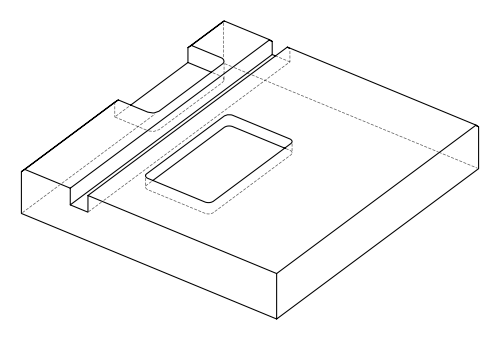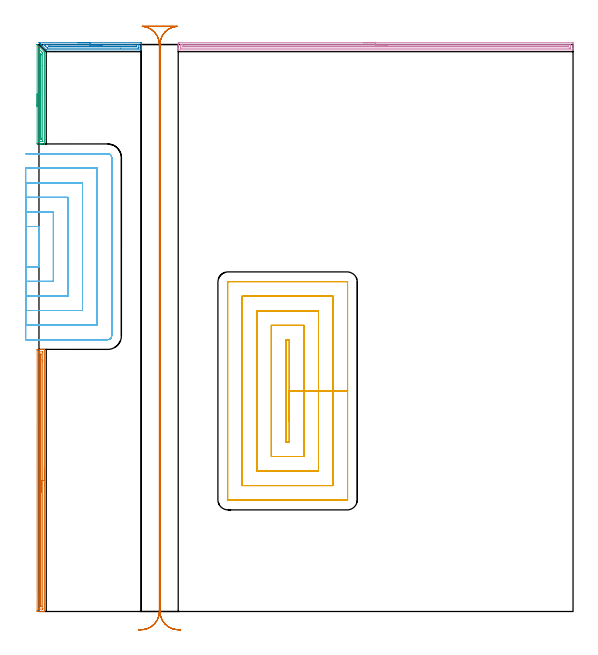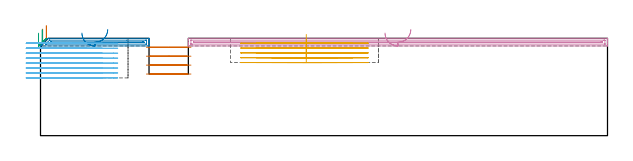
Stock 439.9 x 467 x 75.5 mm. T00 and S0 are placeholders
(PLAN: 7 operations, 2 tool changes, 77.6 min)
(1 AREA_MILL | FG_CHAMFER_SURFACE | UGT0205_001 | 5.33 min | 3958 mm3)
(2 AREA_MILL_1 | FG_CHAMFER_SURFACE_1 | UGT0205_001 | 2.1 min | 1534 mm3)
(3 AREA_MILL_2 | FG_CHAMFER_SURFACE_2 | UGT0205_001 | 2.05 min | 1470 mm3)
(4 AREA_MILL_3 | FG_CHAMFER_SURFACE_3 | UGT0205_001 | 7.95 min | 5730 mm3)
(5 MILL_RECTANGULAR_POCKET | POCKET_RECTANGULAR_STRAIGHT | UGT0201_008 | Follow Part, ap 4, ae 75% | 19.31 min | 421932 mm3)
(6 MILL_SLOT | SLOT_PARTIAL_RECTANGULAR | UGT0201_008 | Follow Part, ap 4, ae 75% | 32.31 min | 350885 mm3)
(7 MILL_RECTANGULAR_SLOT | SLOT_RECTANGULAR | UGT0201_018 | Follow Part, ap 7.5, ae 75% | 8.54 min | 394543 mm3)
(TOOL UGT0205_001 | Chamfer Mill 20 x 3 x 45 deg. | D20 FL50 Z2)
(TOOL UGT0201_008 | End Mill 16 mm | D16 FL32 Z4)
(TOOL UGT0201_018 | End mill 30 mm | D30 FL50 Z4)
(OP 1 AREA_MILL)
G17 G21 G94 G90
T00 M6
G54
G17 G0 G90 X4.5 Y117.95 S1061 M3
G43 Z85.5 H0
G94 G1 Y117.912 Z84.628 F250.
Y117.798 Z83.763
Y117.609 Z82.912
Y117.347 Z82.08
Y117.013 Z81.274
Y116.61 Z80.5
Y116.142 Z79.764
Y115.61 Z79.072
Y115.021 Z78.429
Y114.378 Z77.839
Y113.686 Z77.308
Y112.95 Z76.84
Y112.176 Z76.437
Y111.37 Z76.103
Y110.538 Z75.841
Y109.687 Z75.652
Y108.822 Z75.538
Y107.95 Z75.5
Y0.184
X4.497 Y0.01 Z75.489
X4.348 Y0.002 Z75.341
X4.193 Y0. Z75.192
X3.974 Z74.974
X3.252 Z74.246
X2.015 Z73.011
X0.624 Z71.62
X-1.127 Y0.001 Z69.869
X-1.347 Y0.004 Z69.65
X-1.492 Y0.01 Z69.504
X-1.497 Y0.254 Z69.501
X-1.5 Y0.632 Z69.5
Y1.012
X-1.499 Y215.268 Z69.501
X-1.497 Y215.646
X-1.493 Y215.89 Z69.504
X-1.127 Y215.9 Z69.869
X1.5 Z72.495
X2.89 Z73.887
X3.252 Z74.246
X3.974 Z74.974
X4.193 Z75.192
X4.348 Y215.898 Z75.341
X4.497 Y215.89 Z75.489
X4.5 Y215.716 Z75.5
Y107.95
X3.086 Z74.086
Y2.59
X3.085 Y2.42 Z74.085
X3.08 Y2.059 Z74.08
X3.079 Y2.021 Z74.079
X3.033 Y2.01 Z74.033
X2.924 Y2.004 Z73.924
X2.787 Y2.001 Z73.787
X0.159 Z71.159
X-0.023 Y2.006 Z70.977
X-0.058 Y2.01 Z70.942
X-0.079 Y2.02 Z70.921
X-0.081 Y2.061 Z70.919
X-0.085 Y2.25 Z70.915
X-0.086 Y9.685 Z70.914
Y213.31
X-0.085 Y213.48 Z70.915
X-0.081 Y213.842 Z70.919
X-0.079 Y213.879 Z70.921
X-0.033 Y213.89 Z70.967
X0.076 Y213.896 Z71.076
X0.213 Y213.899 Z71.213
X2.841 Z73.841
X3.023 Y213.894 Z74.023
X3.058 Y213.89 Z74.058
X3.079 Y213.88 Z74.079
X3.081 Y213.839 Z74.081
X3.085 Y213.65 Z74.085
X3.086 Y206.205 Z74.086
Y107.95
X1.671 Z72.671
Y4.928
X1.67 Y4.209 Z72.67
X1.667 Y4.038 Z72.667
X1.665 Y4.016 Z72.665
X1.652 Y4.01 Z72.652
X1.602 Y4.005 Z72.602
X1.5 Y4.001 Z72.5
X1.432 Z72.432
X1.377 Y4.004 Z72.377
X1.343 Y4.01 Z72.343
X1.335 Y4.017 Z72.335
X1.333 Y4.035 Z72.333
X1.33 Y4.209 Z72.33
X1.328 Y8.32 Z72.328
Y210.972
X1.33 Y211.691 Z72.33
X1.332 Y211.862 Z72.332
X1.335 Y211.884 Z72.335
X1.348 Y211.89 Z72.348
X1.398 Y211.895 Z72.398
X1.5 Y211.899 Z72.5
X1.568 Z72.568
X1.623 Y211.896 Z72.623
X1.657 Y211.89 Z72.657
X1.665 Y211.884 Z72.665
X1.667 Y211.866 Z72.667
X1.671 Y211.691 Z72.671
X1.672 Y207.583 Z72.672
X1.671 Y107.95 Z72.671
Y107.078 Z72.71
Y106.214 Z72.823
Y105.362 Z73.012
Y104.53 Z73.275
Y103.724 Z73.608
Y102.95 Z74.011
Y102.214 Z74.48
Y101.522 Z75.011
Y100.879 Z75.6
Y100.29 Z76.244
Y99.759 Z76.936
Y99.29 Z77.671
Y98.887 Z78.445
Y98.553 Z79.251
Y98.291 Z80.083
Y98.102 Z80.935
Y97.988 Z81.8
Y97.95 Z82.671
G0 Z85.5
M5
M2
(OP 2 AREA_MILL_1)
G17 G21 G94 G90
T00 M6
G54
G17 G0 G90 X32.15 Y468.5 S1061 M3
G43 Z85.5 H0
Z79.6
G94 G1 X32.188 Z78.728 F250.
X32.302 Z77.864
X32.491 Z77.012
X32.753 Z76.18
X33.087 Z75.374
X33.49 Z74.6
X33.958 Z73.864
X34.49 Z73.172
X35.079 Z72.529
X35.722 Z71.94
X36.414 Z71.408
X37.15 Z70.94
X37.924 Z70.537
X38.73 Z70.203
X39.562 Z69.941
X40.413 Z69.752
X41.278 Z69.638
X42.15 Z69.6
X83.607 Y468.499 Z69.601
X83.942 Y468.496 Z69.602
X84.19 Y468.493 Z69.604
X84.2 Y468.169 Z69.927
Y466.423 Z71.672
Y465.838 Z72.259
Y465.55 Z72.547
Y464.965 Z73.132
Y464.677 Z73.419
Y464.101 Z73.998
Y463.804 Z74.295
Y462.931 Z75.168
Y462.818 Z75.281
X84.196 Y462.707 Z75.385
X84.19 Y462.602 Z75.488
X84.053 Y462.6 Z75.5
X6.042
X6.005 Y462.606 Z75.491
X5.984 Y462.618 Z75.479
X5.877 Y462.723 Z75.377
X2.612 Y465.986 Z72.109
X2.476 Y466.123 Z71.975
X2.316 Y466.283 Z71.815
X2.175 Y466.423 Z71.673
X2.03 Y466.569 Z71.529
X1.888 Y466.711 Z71.387
X1.738 Y466.859 Z71.236
X1.584 Y467.015 Z71.083
X1.461 Y467.138 Z70.96
X1.302 Y467.296 Z70.799
X1.139 Y467.46 Z70.638
X0.213 Y468.387 Z69.711
X0.109 Y468.492 Z69.606
X0.118 Y468.494 Z69.604
X0.209 Y468.499 Z69.601
X0.247 Y468.5 Z69.6
X42.15
Y467.086 Z71.014
X81.824 Y467.085 Z71.015
X82.04 Y467.084 Z71.016
X82.16 Y467.081 Z71.019
X82.184 Y467.079 Z71.021
X82.19 Y467.067 Z71.033
X82.194 Y467.046 Z71.054
X82.199 Y466.929 Z71.171
X82.2 Y464.309 Z73.791
X82.198 Y464.186 Z73.914
X82.194 Y464.088 Z74.012
X82.19 Y464.028 Z74.072
X82.161 Y464.021 Z74.079
X81.824 Y464.017 Z74.083
X81.609 Y464.015 Z74.085
X67.01 Y464.014 Z74.086
X7.272 Y464.015 Z74.085
X7.103 Y464.016 Z74.084
X7.062 Y464.018 Z74.082
X7.045 Y464.021 Z74.079
X7.023 Y464.038 Z74.062
X6.934 Y464.119 Z73.981
X5.5 Y465.55 Z72.55
X5.151 Y465.899 Z72.201
X4.627 Y466.423 Z71.677
X4.259 Y466.794 Z71.306
X4.021 Y467.04 Z71.06
X3.998 Y467.079 Z71.021
X4.075 Y467.081 Z71.019
X4.259 Y467.084 Z71.016
X4.474 Y467.085 Z71.015
X42.15 Y467.086 Z71.014
Y465.672 Z72.428
X79.917 Y465.671 Z72.429
X80.041 Y465.67 Z72.43
X80.164 Y465.666 Z72.434
X80.19 Y465.664 Z72.436
X80.194 Y465.643 Z72.457
X80.197 Y465.602 Z72.498
Y465.55 Z72.55
X80.193 Y465.473 Z72.627
X80.19 Y465.439 Z72.661
X80.159 Y465.435 Z72.665
X80.041 Y465.433 Z72.667
X79.273 Y465.429 Z72.671
X79.149 Y465.428 Z72.672
X8.593 Y465.429 Z72.671
X8.344 Y465.431 Z72.669
X8.179 Y465.435 Z72.665
X8.072 Y465.439 Z72.661
X8.049 Y465.459 Z72.641
X7.956 Y465.55 Z72.55
X7.86 Y465.651 Z72.449
X8.221 Y465.665 Z72.435
X8.469 Y465.669 Z72.431
X8.593 Y465.671 Z72.429
X42.15 Y465.672 Z72.428
X43.022 Z72.466
X43.886 Z72.58
X44.738 Z72.769
X45.57 Z73.031
X46.376 Z73.365
X47.15 Z73.768
X47.886 Z74.237
X48.578 Z74.768
X49.221 Z75.357
X49.81 Z76.001
X50.341 Z76.693
X50.81 Z77.428
X51.213 Z78.202
X51.547 Z79.008
X51.809 Z79.84
X51.998 Z80.692
X52.112 Z81.557
X52.15 Z82.428
G0 Z85.5
M5
M2
(OP 3 AREA_MILL_2)
G17 G21 G94 G90
T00 M6
G54
G17 G0 G90 X-1.5 Y416.097 S1061 M3
G43 Z85.5 H0
Z79.5
G94 G1 Y416.135 Z78.629 F250.
Y416.249 Z77.764
Y416.437 Z76.912
Y416.7 Z76.08
Y417.034 Z75.274
Y417.436 Z74.5
Y417.905 Z73.764
Y418.436 Z73.072
Y419.026 Z72.429
Y419.669 Z71.84
Y420.361 Z71.309
Y421.097 Z70.84
Y421.871 Z70.437
Y422.676 Z70.103
Y423.509 Z69.841
Y424.36 Z69.652
Y425.225 Z69.538
Y426.097 Z69.5
X-1.499 Y466.835
X-1.498 Y466.982 Z69.499
X-1.496 Y467.084
X-1.494 Z69.501
X-1.466 Y467.064 Z69.529
X-1.348 Y466.949 Z69.648
X4.127 Y461.473 Z75.127
X4.394 Y461.206 Z75.392
X4.495 Y461.102 Z75.491
X4.5 Y460.317 Z75.5
Y385.21
X4.497 Y385.11 Z75.489
X4.409 Y385.102 Z75.402
X4.315 Y385.1 Z75.313
X2.811 Z73.81
X2.376 Z73.372
X2.158 Z73.155
X1.5 Z72.497
X1.283 Z72.28
X0.624 Z71.618
X-1.127 Y385.101 Z69.868
X-1.346 Y385.104 Z69.65
X-1.491 Y385.11 Z69.505
X-1.496 Y385.281 Z69.501
X-1.499 Y385.655
X-1.5 Y426.097 Z69.5
X-0.085 Z70.915
Y462.814
X-0.083 Y462.983 Z70.917
X-0.08 Y463.174 Z70.92
X-0.079 Y463.208 Z70.921
X-0.06 Y463.198 Z70.94
X-0.024 Y463.165 Z70.976
X0.165 Y462.983 Z71.165
X2.376 Y460.774 Z73.376
X2.829 Y460.317 Z73.829
X2.985 Y460.153 Z73.985
X3.079 Y460.042 Z74.079
X3.081 Y459.956 Z74.081
X3.085 Y459.597 Z74.085
X3.086 Y449.819 Z74.086
X3.085 Y387.432 Z74.085
X3.084 Y387.252 Z74.084
X3.082 Y387.163 Z74.082
X3.079 Y387.122 Z74.079
X3.071 Y387.11 Z74.071
X3.031 Y387.108 Z74.031
X2.702 Y387.101 Z73.702
X0.624 Z71.624
X0.072 Y387.104 Z71.072
X-0.035 Y387.11 Z70.965
X-0.079 Y387.126 Z70.921
X-0.083 Y387.261 Z70.917
X-0.084 Y387.432 Z70.916
X-0.086 Y388.153 Z70.914
Y388.321
X-0.085 Y426.097 Z70.915
X1.329 Z72.329
X1.33 Y458.886 Z72.33
X1.333 Y459.233 Z72.333
X1.336 Y459.331 Z72.336
X1.339 Y459.351 Z72.339
X1.348 Y459.344 Z72.348
X1.406 Y459.291 Z72.406
X1.5 Y459.196 Z72.5
X1.657 Y459.032 Z72.657
X1.666 Y458.713 Z72.666
X1.669 Y458.539 Z72.669
X1.671 Y458.366 Z72.671
Y389.925
X1.669 Y389.21 Z72.669
X1.666 Y389.124 Z72.666
X1.665 Y389.111 Z72.665
X1.644 Y389.106 Z72.644
X1.607 Y389.102 Z72.607
X1.5 Y389.104 Z72.5
X1.392 Y389.11 Z72.392
X1.335 Y389.115 Z72.335
X1.333 Y389.153 Z72.333
X1.331 Y389.21 Z72.331
X1.329 Y389.384 Z72.329
Y426.097
Y426.968 Z72.367
Y427.833 Z72.481
Y428.685 Z72.67
Y429.517 Z72.932
Y430.323 Z73.266
Y431.097 Z73.669
Y431.832 Z74.137
Y432.525 Z74.668
Y433.168 Z75.258
Y433.757 Z75.901
Y434.288 Z76.593
Y434.757 Z77.329
Y435.16 Z78.103
Y435.494 Z78.909
Y435.756 Z79.741
Y435.945 Z80.592
Y436.059 Z81.457
Y436.097 Z82.329
G0 Z85.5
M5
M2
(OP 4 AREA_MILL_3)
G17 G21 G94 G90
T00 M6
G54
G17 G0 G90 X267.3 Y468.5 S1061 M3
G43 Z85.5 H0
Z79.6
G94 G1 X267.338 Z78.728 F250.
X267.452 Z77.863
X267.641 Z77.012
X267.903 Z76.18
X268.237 Z75.374
X268.64 Z74.6
X269.108 Z73.864
X269.64 Z73.172
X270.229 Z72.529
X270.872 Z71.94
X271.564 Z71.408
X272.3 Z70.94
X273.074 Z70.537
X273.88 Z70.203
X274.712 Z69.941
X275.564 Z69.752
X276.428 Z69.638
X277.3 Z69.6
X439.294
X439.63 Y468.498
X439.89 Y468.493 Z69.604
X439.9 Y468.169 Z69.927
Y466.423 Z71.672
Y464.991 Z73.106
Y463.804 Z74.29
Y463.178 Z74.922
Y462.838 Z75.261
X439.898 Y462.717 Z75.375
X439.89 Y462.602 Z75.488
X439.74 Y462.6 Z75.5
X114.86
X114.71 Y462.602 Z75.488
X114.702 Y462.717 Z75.375
X114.7 Y462.838 Z75.261
Y463.177 Z74.922
Y463.804 Z74.29
Y465.863 Z72.234
Y466.423 Z71.672
Y467.016 Z71.079
Y467.296 Z70.8
Y467.889 Z70.207
X114.703 Y468.169 Z69.927
X114.71 Y468.493 Z69.604
X114.97 Y468.498 Z69.6
X115.307 Y468.5
X277.3
Y467.086 Z71.014
X437.724 Y467.085 Z71.015
X437.853 Y467.083 Z71.017
X437.884 Y467.081 Z71.019
X437.89 Y467.078 Z71.022
X437.895 Y467.07 Z71.03
X437.898 Y467.044 Z71.056
X437.9 Y466.913 Z71.187
X437.899 Y464.295 Z73.805
X437.895 Y464.167 Z73.933
X437.89 Y464.065 Z74.035
X437.881 Y464.021 Z74.079
X437.847 Y464.02 Z74.08
X437.508 Y464.016 Z74.084
X437.293 Y464.015 Z74.085
X436.616 Y464.014 Z74.086
X116.876 Y464.015 Z74.085
X116.747 Y464.017 Z74.083
X116.716 Y464.019 Z74.081
X116.71 Y464.022 Z74.078
X116.705 Y464.03 Z74.07
X116.702 Y464.056 Z74.044
X116.7 Y464.187 Z73.913
X116.701 Y466.805 Z71.295
X116.705 Y466.933 Z71.167
X116.71 Y467.035 Z71.065
X116.719 Y467.079 Z71.021
X116.753 Y467.08 Z71.02
X117.092 Y467.084 Z71.016
X117.307 Y467.085 Z71.015
X117.984 Y467.086 Z71.014
X277.3
Y465.672 Z72.428
X435.723 Y465.671 Z72.429
X435.847 Y465.669 Z72.431
X435.881 Y465.666 Z72.434
X435.89 Y465.663 Z72.437
X435.893 Y465.653 Z72.447
X435.897 Y465.608 Z72.492
X435.896 Y465.55 Z72.55
X435.89 Y465.465 Z72.635
X435.881 Y465.435 Z72.665
X435.843 Y465.433 Z72.667
X435.723 Y465.431 Z72.669
X434.955 Y465.429 Z72.671
X434.831 Y465.428 Z72.672
X118.877 Y465.429 Z72.671
X118.753 Y465.432 Z72.668
X118.719 Y465.435 Z72.665
X118.71 Y465.437 Z72.663
X118.707 Y465.447 Z72.653
X118.703 Y465.493 Z72.607
X118.704 Y465.55 Z72.55
X118.71 Y465.635 Z72.465
X118.719 Y465.665 Z72.435
X118.757 Y465.667 Z72.433
X118.877 Y465.669 Z72.431
X119.645 Y465.672 Z72.428
X119.769
X277.3
X278.172 Z72.466
X279.036 Z72.58
X279.888 Z72.769
X280.72 Z73.031
X281.526 Z73.365
X282.3 Z73.768
X283.036 Z74.237
X283.728 Z74.768
X284.371 Z75.357
X284.96 Z76.001
X285.492 Z76.693
X285.96 Z77.428
X286.363 Z78.202
X286.697 Z79.008
X286.959 Z79.84
X287.148 Z80.692
X287.262 Z81.557
X287.3 Z82.428
G0 Z85.5
M5
M2
(OP 5 MILL_RECTANGULAR_POCKET)
G17 G21 G94 G90
T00 M6
G54
G17 G0 G90 X206.2 Y156.471 S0 M3
G43 Z85.5 H0
Z78.5
G94 G1 Y181.7 Z71.74 F250.
Y223.7 F500.
X203.4
Y139.7
X206.2
Y181.7
X218.2
Y235.7
X191.4
Y127.7
X218.2
Y181.7
X230.2
Y247.7
X179.4
Y115.7
X230.2
Y181.7
X242.2
Y259.7
X167.4
Y103.7
X242.2
Y181.7
X254.2
Y271.3
G3 X253.8 Y271.7 R0.4
G1 X155.8
G3 X155.4 Y271.3 R0.4
G1 Y92.1
G3 X155.8 Y91.7 R0.4
G1 X253.8
G3 X254.2 Y92.1 R0.4
G1 Y181.7
Y182.7
G0 X206.2 Y156.471 Z74.74
G1 Y181.7 Z67.98 F250.
Y223.7 F500.
X203.4
Y139.7
X206.2
Y181.7
X218.2
Y235.7
X191.4
Y127.7
X218.2
Y181.7
X230.2
Y247.7
X179.4
Y115.7
X230.2
Y181.7
X242.2
Y259.7
X167.4
Y103.7
X242.2
Y181.7
X254.2
Y271.3
G3 X253.8 Y271.7 R0.4
G1 X155.8
G3 X155.4 Y271.3 R0.4
G1 Y92.1
G3 X155.8 Y91.7 R0.4
G1 X253.8
G3 X254.2 Y92.1 R0.4
G1 Y181.7
Y182.7
G0 X206.2 Y156.471 Z70.98
G1 Y181.7 Z64.22 F250.
Y223.7 F500.
X203.4
Y139.7
X206.2
Y181.7
X218.2
Y235.7
X191.4
Y127.7
X218.2
Y181.7
X230.2
Y247.7
X179.4
Y115.7
X230.2
Y181.7
X242.2
Y259.7
X167.4
Y103.7
X242.2
Y181.7
X254.2
Y271.3
G3 X253.8 Y271.7 R0.4
G1 X155.8
G3 X155.4 Y271.3 R0.4
G1 Y92.1
G3 X155.8 Y91.7 R0.4
G1 X253.8
G3 X254.2 Y92.1 R0.4
G1 Y181.7
Y182.7
G0 X206.2 Y156.471 Z67.22
G1 Y181.7 Z60.46 F250.
Y223.7 F500.
X203.4
Y139.7
X206.2
Y181.7
X218.2
Y235.7
X191.4
Y127.7
X218.2
Y181.7
X230.2
Y247.7
X179.4
Y115.7
X230.2
Y181.7
X242.2
Y259.7
X167.4
Y103.7
X242.2
Y181.7
X254.2
Y271.3
G3 X253.8 Y271.7 R0.4
G1 X155.8
G3 X155.4 Y271.3 R0.4
G1 Y92.1
G3 X155.8 Y91.7 R0.4
G1 X253.8
G3 X254.2 Y92.1 R0.4
G1 Y181.7
Y182.7
G0 X206.2 Y156.471 Z63.46
G1 Y181.7 Z56.7 F250.
Y223.7 F500.
X203.4
Y139.7
X206.2
Y181.7
X218.2
Y235.7
X191.4
Y127.7
X218.2
Y181.7
X230.2
Y247.7
X179.4
Y115.7
X230.2
Y181.7
X242.2
Y259.7
X167.4
Y103.7
X242.2
Y181.7
X254.2
Y271.3
G3 X253.8 Y271.7 R0.4
G1 X155.8
G3 X155.4 Y271.3 R0.4
G1 Y92.1
G3 X155.8 Y91.7 R0.4
G1 X253.8
G3 X254.2 Y92.1 R0.4
G1 Y181.7
Y182.7
G0 Z85.5
M5
M2
(OP 6 MILL_SLOT)
G17 G21 G94 G90
T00 M6
G54
G17 G0 G90 X-11. Y283.9 S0 M3
G43 Z85.5 H0
Z71.662
G94 G1 X-8. F250.
X-0.1 F500.
Y317.1
X-8.
X-11. F250.
Y271.9
X-8.
X11.9 F500.
Y329.1
X-8.
X-11. F250.
Y259.9
X-8.
X23.9 F500.
Y341.1
X-8.
X-11. F250.
Y247.9
X-8.
X35.9 F500.
Y353.1
X-8.
X-11. F250.
Y235.9
X-8.
X47.9 F500.
Y365.1
X-8.
X-11. F250.
Y223.9
X-8.
X56.6 F500.
G3 X59.9 Y227.2 R3.3
G1 Y373.8
G3 X56.6 Y377.1 R3.3
G1 X-8.
X-11. F250.
G0 Y283.9 Z67.825
G1 X-8.
X-0.1 F500.
Y317.1
X-8.
X-11. F250.
Y271.9
X-8.
X11.9 F500.
Y329.1
X-8.
X-11. F250.
Y259.9
X-8.
X23.9 F500.
Y341.1
X-8.
X-11. F250.
Y247.9
X-8.
X35.9 F500.
Y353.1
X-8.
X-11. F250.
Y235.9
X-8.
X47.9 F500.
Y365.1
X-8.
X-11. F250.
Y223.9
X-8.
X56.6 F500.
G3 X59.9 Y227.2 R3.3
G1 Y373.8
G3 X56.6 Y377.1 R3.3
G1 X-8.
X-11. F250.
G0 Y283.9 Z63.987
G1 X-8.
X-0.1 F500.
Y317.1
X-8.
X-11. F250.
Y271.9
X-8.
X11.9 F500.
Y329.1
X-8.
X-11. F250.
Y259.9
X-8.
X23.9 F500.
Y341.1
X-8.
X-11. F250.
Y247.9
X-8.
X35.9 F500.
Y353.1
X-8.
X-11. F250.
Y235.9
X-8.
X47.9 F500.
Y365.1
X-8.
X-11. F250.
Y223.9
X-8.
X56.6 F500.
G3 X59.9 Y227.2 R3.3
G1 Y373.8
G3 X56.6 Y377.1 R3.3
G1 X-8.
X-11. F250.
G0 Y283.9 Z60.15
G1 X-8.
X-0.1 F500.
Y317.1
X-8.
X-11. F250.
Y271.9
X-8.
X11.9 F500.
Y329.1
X-8.
X-11. F250.
Y259.9
X-8.
X23.9 F500.
Y341.1
X-8.
X-11. F250.
Y247.9
X-8.
X35.9 F500.
Y353.1
X-8.
X-11. F250.
Y235.9
X-8.
X47.9 F500.
Y365.1
X-8.
X-11. F250.
Y223.9
X-8.
X56.6 F500.
G3 X59.9 Y227.2 R3.3
G1 Y373.8
G3 X56.6 Y377.1 R3.3
G1 X-8.
X-11. F250.
G0 Y283.9 Z56.312
G1 X-8.
X-0.1 F500.
Y317.1
X-8.
X-11. F250.
Y271.9
X-8.
X11.9 F500.
Y329.1
X-8.
X-11. F250.
Y259.9
X-8.
X23.9 F500.
Y341.1
X-8.
X-11. F250.
Y247.9
X-8.
X35.9 F500.
Y353.1
X-8.
X-11. F250.
Y235.9
X-8.
X47.9 F500.
Y365.1
X-8.
X-11. F250.
Y223.9
X-8.
X56.6 F500.
G3 X59.9 Y227.2 R3.3
G1 Y373.8
G3 X56.6 Y377.1 R3.3
G1 X-8.
X-11. F250.
G0 Y283.9 Z52.475
G1 X-8.
X-0.1 F500.
Y317.1
X-8.
X-11. F250.
Y271.9
X-8.
X11.9 F500.
Y329.1
X-8.
X-11. F250.
Y259.9
X-8.
X23.9 F500.
Y341.1
X-8.
X-11. F250.
Y247.9
X-8.
X35.9 F500.
Y353.1
X-8.
X-11. F250.
Y235.9
X-8.
X47.9 F500.
Y365.1
X-8.
X-11. F250.
Y223.9
X-8.
X56.6 F500.
G3 X59.9 Y227.2 R3.3
G1 Y373.8
G3 X56.6 Y377.1 R3.3
G1 X-8.
X-11. F250.
G0 Y283.9 Z48.637
G1 X-8.
X-0.1 F500.
Y317.1
X-8.
X-11. F250.
Y271.9
X-8.
X11.9 F500.
Y329.1
X-8.
X-11. F250.
Y259.9
X-8.
X23.9 F500.
Y341.1
X-8.
X-11. F250.
Y247.9
X-8.
X35.9 F500.
Y353.1
X-8.
X-11. F250.
Y235.9
X-8.
X47.9 F500.
Y365.1
X-8.
X-11. F250.
Y223.9
X-8.
X56.6 F500.
G3 X59.9 Y227.2 R3.3
G1 Y373.8
G3 X56.6 Y377.1 R3.3
G1 X-8.
X-11. F250.
G0 Y283.9 Z44.8
G1 X-8.
X-0.1 F500.
Y317.1
X-8.
X-11. F250.
Y271.9
X-8.
X11.9 F500.
Y329.1
X-8.
X-11. F250.
Y259.9
X-8.
X23.9 F500.
Y341.1
X-8.
X-11. F250.
Y247.9
X-8.
X35.9 F500.
Y353.1
X-8.
X-11. F250.
Y235.9
X-8.
X47.9 F500.
Y365.1
X-8.
X-11. F250.
Y223.9
X-8.
X56.6 F500.
G3 X59.9 Y227.2 R3.3
G1 Y373.8
G3 X56.6 Y377.1 R3.3
G1 X-8.
X-11. F250.
G0 Z85.5
M5
M2
(OP 7 MILL_RECTANGULAR_SLOT)
G17 G21 G94 G90
T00 M6
G54
G17 G0 G90 X116.746 Y-15.16 S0 M3
G43 Z85.5 H0
Z68.575
G94 G1 X113.752 Y-14.97 F250.
G2 X99.7 Y0. R15. F500.
G1 Y467.
G2 X113.752 Y481.97 R15.
G1 Y482.
X85.148
Y481.97
G2 X99.2 Y467. R15.
G1 Y0.
G2 X85.148 Y-14.97 R15.
G1 X82.154 Y-15.16 F250.
G0 X116.746 Z61.65
G1 X113.752 Y-14.97
G2 X99.7 Y0. R15. F500.
G1 Y467.
G2 X113.752 Y481.97 R15.
G1 Y482.
X85.148
Y481.97
G2 X99.2 Y467. R15.
G1 Y0.
G2 X85.148 Y-14.97 R15.
G1 X82.154 Y-15.16 F250.
G0 X116.746 Z54.725
G1 X113.752 Y-14.97
G2 X99.7 Y0. R15. F500.
G1 Y467.
G2 X113.752 Y481.97 R15.
G1 Y482.
X85.148
Y481.97
G2 X99.2 Y467. R15.
G1 Y0.
G2 X85.148 Y-14.97 R15.
G1 X82.154 Y-15.16 F250.
G0 X116.746 Z47.8
G1 X113.752 Y-14.97
G2 X99.7 Y0. R15. F500.
G1 Y467.
G2 X113.752 Y481.97 R15.
G1 Y482.
X85.148
Y481.97
G2 X99.2 Y467. R15.
G1 Y0.
G2 X85.148 Y-14.97 R15.
G1 X82.154 Y-15.16 F250.
G0 Z85.5
M5
M2
